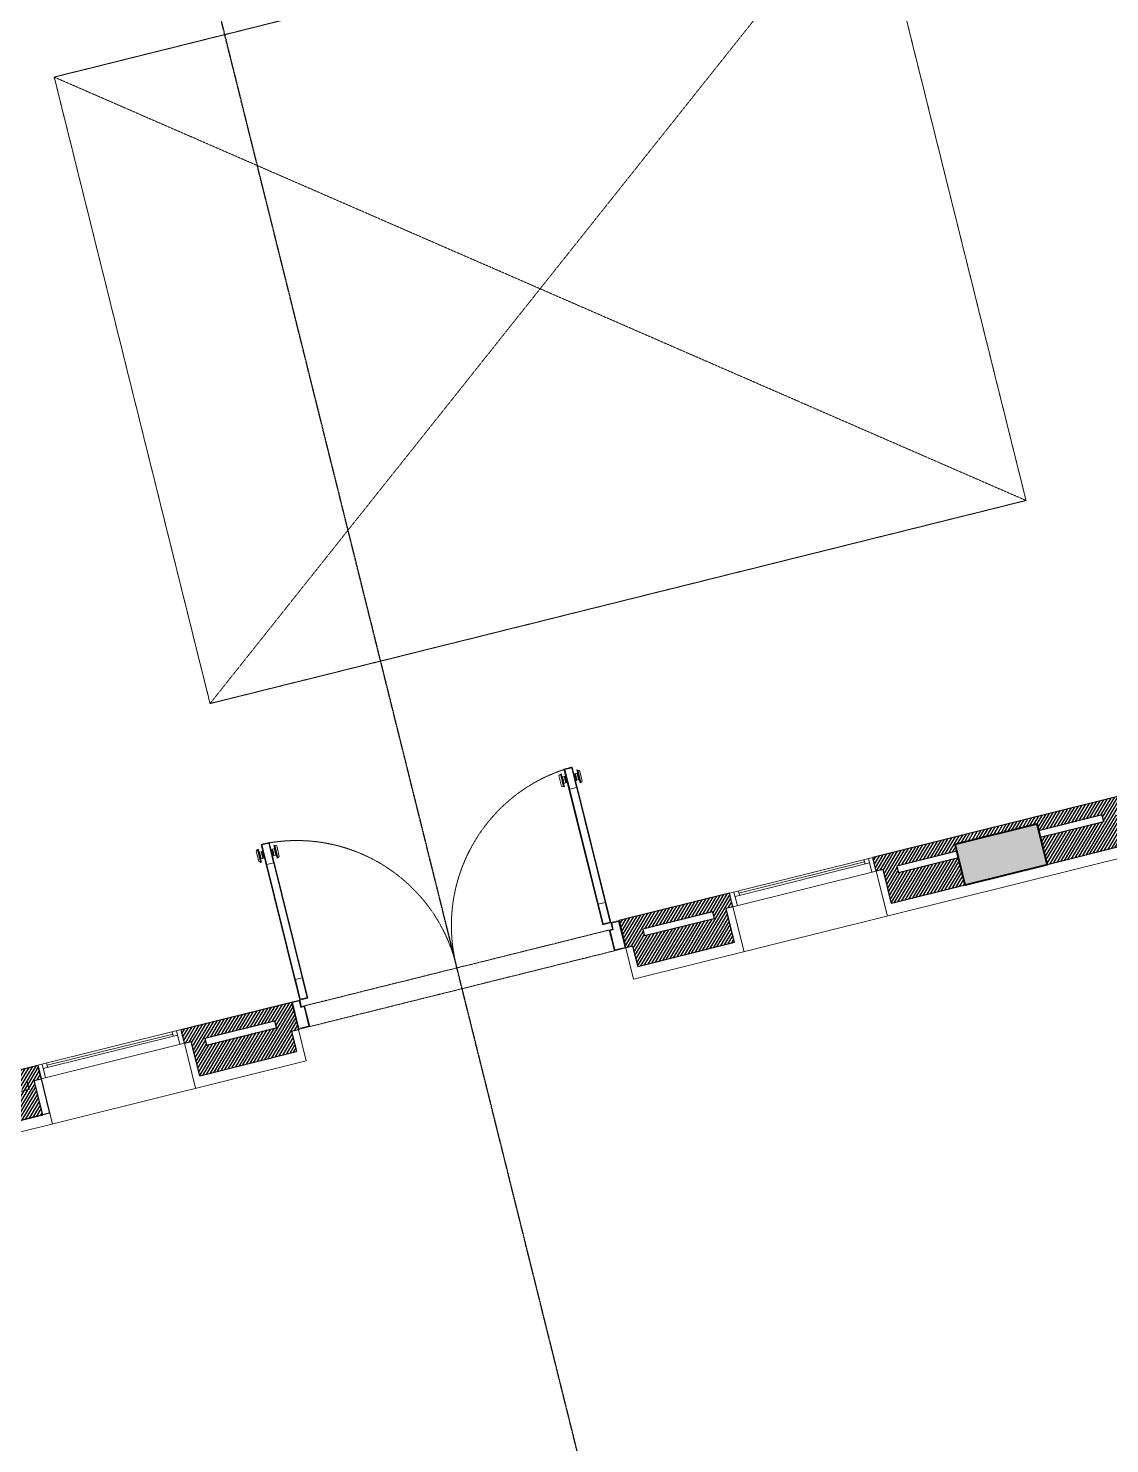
# Model space of a CAD drawing. Header units: inches. Extents: x -207898 to 3408902, y 497526 to 4632928.
# Drawn here: x 3377701 to 3385392, y 4590185 to 4600248 of the extents above; entities that cross this region are included whole.
import ezdxf

# ---------------------------------------------------------------- set-up
doc = ezdxf.new("R2010")
doc.units = ezdxf.units.IN
doc.header["$MEASUREMENT"] = 0
for name, pattern in [('xref grd floor$0$CENTER', [2, 1.25, -0.25, 0.25, -0.25]), ('xref grd floor$0$HIDDEN', [0.375, 0.25, -0.125]), ('xref grd floor$0$HIDDEN2', [0.1875, 0.125, -0.0625]), ('xref grd floor$0$XREF-V2-GF_COLS$0$XREF-V-COLS-GF$0$CENTER2', [1.125, 0.75, -0.125, 0.125, -0.125])]:
    doc.linetypes.add(name, pattern=pattern)
for name, color, linetype, lineweight in [('1', 1, 'Continuous', 50), ('xref grd floor$0$A-DOOR', 134, 'Continuous', 18), ('xref grd floor$0$A-FLOR-HIDN', 252, 'xref grd floor$0$HIDDEN', 0), ('xref grd floor$0$A-GLAZ', 134, 'Continuous', 18), ('xref grd floor$0$A-WALL-TILE', 8, 'Continuous', 9), ('xref grd floor$0$XREF-V2-GF_COLS$0$A-COLS', 5, 'Continuous', 40), ('xref grd floor$0$XREF-V2-GF_COLS$0$A-COLS-PATT', 253, 'Continuous', 20)]:
    doc.layers.add(name, color=color, linetype=linetype, lineweight=lineweight)
doc.layers.add('xref grd floor$0$A-WALL', color=7, linetype='Continuous')
doc.layers.add('xref grd floor$0$CQ Wall hatch_CHB', color=8, linetype='Continuous')
pattern_1 = [(45, (20869.716, 76050.643), (-13.258252, 13.258252), [])]

# ---------------------------------------------------------------- blocks, each defined once
blk = doc.blocks.new('*U60')
for p, q in [((-973, 1127.5), (-973, 1047.5)), ((-969, 1107.5), (-969, 1067.5)), ((-969, 1107.5), (-959, 1107.5)), ((-959, 1107.5), (-959, 1067.5)), ((-955, 1107.5), (-950, 1107.5)), ((-955, 1107.5), (-955, 1067.5)), ((-900, 1150), (-950, 1150)), ((-950, 1150), (-900, 1150)), ((-950, 200), (-950, 1150)), ((-904, 1146), (-946, 1146)), ((-946, 204), (-946, 1146)), ((-904, 1146), (-904, 204)), ((-900, 1150), (-900, 200)), ((-895, 1107.5), (-900, 1107.5)), ((-895, 1107.5), (-895, 1067.5)), ((-881, 1107.5), (-891, 1107.5)), ((-891, 1107.5), (-891, 1067.5)), ((-881, 1107.5), (-881, 1067.5)), ((-877, 1127.5), (-877, 1047.5)), ((877, 1127.5), (877, 1047.5)), ((881, 1107.5), (891, 1107.5)), ((881, 1107.5), (881, 1067.5)), ((891, 1107.5), (891, 1067.5)), ((895, 1107.5), (900, 1107.5)), ((895, 1107.5), (895, 1067.5)), ((900, 1150), (950, 1150)), ((950, 1150), (900, 1150)), ((900, 1150), (900, 200)), ((904, 1146), (946, 1146)), ((904, 1146), (904, 204)), ((946, 204), (946, 1146)), ((950, 200), (950, 1150)), ((955, 1107.5), (950, 1107.5)), ((955, 1107.5), (955, 1067.5)), ((959, 1107.5), (959, 1067.5)), ((969, 1107.5), (959, 1107.5)), ((969, 1107.5), (969, 1067.5)), ((973, 1127.5), (973, 1047.5)), ((-969, 1067.5), (-959, 1067.5)), ((-955, 1067.5), (-950, 1067.5)), ((-904, 1026), (-946, 1026)), ((-895, 1067.5), (-900, 1067.5)), ((-881, 1067.5), (-891, 1067.5)), ((881, 1067.5), (891, 1067.5)), ((895, 1067.5), (900, 1067.5)), ((904, 1026), (946, 1026)), ((955, 1067.5), (950, 1067.5)), ((969, 1067.5), (959, 1067.5)), ((-900, 200), (-950, 200)), ((900, 200), (950, 200))]:
    blk.add_line(p, q)
at = {"color": 253, "linetype": 'xref grd floor$0$HIDDEN2'}
for p, q in [((930, 160), (-930, 160)), ((-930, 33.3), (930, 33.3))]:
    blk.add_line(p, q, dxfattribs=at)
for points in [[(-988, 1119.5), (-988, 1055.5)], [(-978, 1125.7), (-978, 1049.3)], [(-872, 1125.7), (-872, 1049.3)], [(-862, 1119.5), (-862, 1055.5)], [(862, 1119.5), (862, 1055.5)], [(872, 1125.7), (872, 1049.3)], [(978, 1125.7), (978, 1049.3)], [(988, 1119.5), (988, 1055.5)]]:
    blk.add_lwpolyline(points)
for points in [[(-973, 1127.5), (-973, 1047.5, -2.191511)], [(-877, 1127.5), (-877, 1047.5, 2.191511)], [(877, 1127.5), (877, 1047.5, -2.191511)], [(973, 1127.5), (973, 1047.5, 2.191511)]]:
    blk.add_lwpolyline(points, format="xyb")
at = {"flags": 128}
for points in [[(-946, 1026), (-904, 1026), (-904, 1146), (-946, 1146)], [(946, 1026), (904, 1026), (904, 1146), (946, 1146)], [(-946, 204), (-904, 204), (-904, 324), (-946, 324)], [(946, 204), (904, 204), (904, 324), (946, 324)]]:
    blk.add_lwpolyline(points, close=True, dxfattribs=at)
for points in [[(-1000, 200), (-950, 200), (-950, 160), (-930, 160), (-930, 33.3), (-1000, 33.3)], [(-996, 196), (-954, 196), (-954, 156), (-934, 156), (-934, 37.3), (-996, 37.3)], [(1000, 200), (950, 200), (950, 160), (930, 160), (930, 33.3), (1000, 33.3)], [(996, 196), (954, 196), (954, 156), (934, 156), (934, 37.3), (996, 37.3)]]:
    blk.add_lwpolyline(points, close=True)
for centre, start, end in [((-961.3, 1087.5), 106.2602, 129.79182), ((-888.7, 1087.5), 50.20818, 73.7398), ((888.7, 1087.5), 106.2602, 129.79182), ((961.3, 1087.5), 50.20818, 73.7398), ((-961.3, 1087.5), 230.20818, 253.7398), ((-888.7, 1087.5), 286.2602, 309.79182), ((888.7, 1087.5), 230.20818, 253.7398), ((961.3, 1087.5), 286.2602, 309.79182)]:
    blk.add_arc(centre, 41.7, start, end)
at = {"linetype": 'xref grd floor$0$CENTER', "ltscale": 0.4}
for centre, start, end in [((-974.7, 175.5), 359.08974, 88.54789), ((974.7, 175.5), 91.45211, 180.91026)]:
    blk.add_arc(centre, 974.8, start, end, dxfattribs=at)
blk = doc.blocks.new('xref grd floor$0$XREF-V2-GF_COLS')
at = {"layer": 'xref grd floor$0$XREF-V2-GF_COLS$0$A-COLS-PATT'}
h = blk.add_hatch(color=256, dxfattribs=at)
h.paths.add_polyline_path([(277495, 487100), (277299, 487890), (277493, 487938), (277689, 487149)])
h.paths.add_polyline_path([(278370, 481927), (278297, 482218), (278880, 482363), (278952, 482072)])
h.paths.add_polyline_path([(275575, 481231), (275503, 481523), (276085, 481667), (276157, 481376)])
h.paths.add_polyline_path([(264160, 482463), (264353, 481687), (264547, 481735), (264354, 482511)])
h.paths.add_polyline_path([(267836, 479615), (267909, 479324), (268491, 479469), (268419, 479760)])
h.paths.add_polyline_path([(265114, 478629), (265042, 478920), (265624, 479065), (265696, 478774)])
h.paths.add_polyline_path([(265854, 477102), (265078, 476909), (265018, 477152), (265794, 477345)])
at = {"layer": 'Defpoints', "linetype": 'xref grd floor$0$XREF-V2-GF_COLS$0$XREF-V-COLS-GF$0$CENTER2'}
blk.add_line((273204, 475645), (264392, 511061), dxfattribs=at)
at = {"layer": 'xref grd floor$0$XREF-V2-GF_COLS$0$A-COLS'}
blk.add_lwpolyline([(275503, 481523), (276085, 481667), (276157, 481376), (275575, 481231)], close=True, dxfattribs=at)
blk.add_lwpolyline([(275503, 481523), (276085, 481667), (276157, 481376), (275575, 481231)], close=True, dxfattribs=at)
blk = doc.blocks.new('xref grd floor$0$stonecladding')
at = {"layer": 'xref grd floor$0$A-WALL-TILE'}
for p, q in [((23000, 17256, 0), (17500, 17256, 0)), ((30900, 17256, 0), (25400, 17256, 0))]:
    blk.add_line(p, q, dxfattribs=at)
blk = doc.blocks.new('mak ground floor plan')
at = {"layer": 'xref grd floor$0$CQ Wall hatch_CHB'}
h = blk.add_hatch(dxfattribs=at)
h.set_pattern_fill('ANSI31,_O', color=8, scale=150)
h.set_pattern_definition(pattern_1)
edge = h.paths.add_edge_path()
edge.add_arc((41522, 96498), 3285, 203.9566, 210.1899, ccw=False)
edge.add_arc((42346, 96865), 4187, 196.012, 203.9593, ccw=False)
edge.add_arc((42523, 96959), 4383, 185.5107, 196.557, ccw=False)
edge.add_line((38160, 96538), (38140, 96538))
edge.add_line((38140, 96538), (38140, 96538))
edge.add_line((38140, 96538), (37940, 96538))
edge.add_line((37940, 96538), (37940, 93686))
edge.add_line((37940, 93686), (38540, 93686))
edge.add_line((38540, 93686), (38540, 93636))
edge.add_line((38540, 93636), (39055, 93636))
edge.add_line((39055, 93636), (39055, 93586))
edge.add_line((39055, 93586), (38540, 93586))
edge.add_line((38540, 93586), (38540, 93386))
edge.add_line((38540, 93386), (39105, 93386))
edge.add_line((39105, 93386), (39105, 93636))
edge.add_line((39105, 93636), (39155, 93636))
edge.add_line((39155, 93636), (40255, 93636))
edge.add_line((40255, 93636), (40255, 93386))
edge.add_line((40255, 93386), (40820, 93386))
edge.add_line((40820, 93386), (40820, 93586))
edge.add_line((40820, 93586), (40355, 93586))
edge.add_line((40355, 93586), (40355, 93636))
edge.add_line((40355, 93636), (40820, 93636))
edge.add_line((40820, 93636), (40820, 93686))
edge.add_line((40820, 93686), (41420, 93686))
edge.add_line((41420, 93686), (41420, 93636))
edge.add_line((41420, 93636), (41860, 93636))
edge.add_line((41860, 93636), (41860, 93586))
edge.add_line((41860, 93586), (41420, 93586))
edge.add_line((41420, 93586), (41420, 93386))
edge.add_line((41420, 93386), (41960, 93386))
edge.add_line((41960, 93386), (41960, 93636))
edge.add_line((41960, 93636), (42010, 93636))
edge.add_line((42010, 93636), (42010, 93736))
edge.add_line((42010, 93736), (41960, 93736))
edge.add_line((41960, 93736), (40346, 93736))
edge.add_arc((40352, 95423), 1687, 268.6096, 269.7759, ccw=False)
edge.add_arc((40294, 95194), 1457, 246.8372, 270.668, ccw=False)
edge.add_arc((40554, 95724), 2047, 241.786, 245.9845, ccw=False)
edge.add_arc((40352, 95423), 1687, 229.2996, 242.996, ccw=False)
edge.add_arc((40554, 95724), 2047, 218.1129, 230.5096, ccw=False)
edge.add_arc((40910, 96072), 2542, 208.8137, 219.3229, ccw=False)
edge = h.paths.add_edge_path(flags=16)
edge.add_arc((40616, 95772), 2321, 220.8838, 238.5146)
edge.add_arc((40431, 95503), 1996, 239.007, 242.2697)
edge.add_line((39503, 93736), (38140, 93736))
edge.add_line((38140, 93736), (38140, 95618))
edge.add_arc((42080, 96772), 4106, 196.3219, 209.0139)
edge.add_arc((41225, 96309), 3134, 209.2012, 221.0241)
h = blk.add_hatch(dxfattribs=at)
h.set_pattern_fill('ANSI31,_O', color=8, scale=150)
h.set_pattern_definition(pattern_1)
h.paths.add_polyline_path([(43820, 93736), (43110, 93736), (43060, 93736), (43060, 93636), (43110, 93636), (43110, 93386), (43820, 93386), (43820, 93536), (43870, 93536), (43870, 93736)])
h.paths.add_polyline_path([(43210, 93586), (43210, 93636), (43720, 93636), (43720, 93586)], flags=16)
h = blk.add_hatch(dxfattribs=at)
h.set_pattern_fill('ANSI31,_O', color=8, scale=150)
h.set_pattern_definition(pattern_1)
h.paths.add_polyline_path([(47030, 93736), (46320, 93736), (46270, 93736), (46270, 93536), (46320, 93536), (46320, 93386), (47030, 93386), (47030, 93636), (47080, 93636), (47080, 93736)])
h.paths.add_polyline_path([(46930, 93636), (46930, 93586), (46420, 93586), (46420, 93636)], flags=16)
h = blk.add_hatch(dxfattribs=at)
h.set_pattern_fill('ANSI31,_O', color=8, scale=150)
h.set_pattern_definition(pattern_1)
h.paths.add_polyline_path([(49885, 93737), (48180, 93736), (48130, 93736), (48130, 93636), (48180, 93636), (48180, 93386), (48720, 93386), (48720, 93586), (48280, 93586), (48280, 93636), (48720, 93636), (48720, 93686), (49320, 93686), (49320, 93636), (49785, 93636), (49785, 93586), (49320, 93586), (49320, 93386), (49885, 93386), (49885, 93636), (49935, 93636), (49935, 93736)])
at = {"layer": 'xref grd floor$0$A-FLOR-HIDN', "color": 1, "linetype": 'xref grd floor$0$HIDDEN'}
for p, q in [((49800, 100526), (43820, 95936)), ((49800, 95936), (43820, 100526)), ((49800, 100526), (43820, 95936)), ((49800, 95936), (43820, 100526)), ((49800, 100526), (43820, 95936)), ((49800, 95936), (43820, 100526))]:
    blk.add_line(p, q, dxfattribs=at)
blk.add_lwpolyline([(49800, 95936), (43820, 95936), (43820, 100526), (49800, 100526)], close=True, dxfattribs=at)
blk.add_lwpolyline([(49800, 95936), (43820, 95936), (43820, 100526), (49800, 100526)], close=True, dxfattribs=at)
blk.add_lwpolyline([(49800, 95936), (43820, 95936), (43820, 100526), (49800, 100526)], close=True, dxfattribs=at)
at = {"layer": 'xref grd floor$0$A-GLAZ'}
for p, q in [((42010, 93736, 0), (43060, 93736, 0)), ((42010, 93736, 0), (43060, 93736, 0)), ((42010, 93736, 0), (43060, 93736, 0)), ((42042, 93736, 0), (42042, 93636, 0)), ((42042, 93736, 0), (42042, 93636, 0)), ((42042, 93736, 0), (42042, 93636, 0)), ((42042, 93704, 0), (43027, 93704, 0)), ((42042, 93704, 0), (43027, 93704, 0)), ((42042, 93704, 0), (43027, 93704, 0)), ((42075, 93736, 0), (42075, 93704, 0)), ((42075, 93736, 0), (42075, 93704, 0)), ((42075, 93736, 0), (42075, 93704, 0)), ((42075, 93720, 0), (42995, 93720, 0)), ((42075, 93720, 0), (42995, 93720, 0)), ((42075, 93720, 0), (42995, 93720, 0)), ((42995, 93736, 0), (42995, 93704, 0)), ((42995, 93736, 0), (42995, 93704, 0)), ((42995, 93736, 0), (42995, 93704, 0)), ((43027, 93736, 0), (43027, 93636, 0)), ((43027, 93736, 0), (43027, 93636, 0)), ((43027, 93736, 0), (43027, 93636, 0)), ((48130, 93736, 0), (47080, 93736, 0)), ((48130, 93736, 0), (47080, 93736, 0)), ((48130, 93736, 0), (47080, 93736, 0)), ((47112, 93736, 0), (47112, 93636, 0)), ((47112, 93736, 0), (47112, 93636, 0)), ((47112, 93736, 0), (47112, 93636, 0)), ((48097, 93704, 0), (47112, 93704, 0)), ((48097, 93704, 0), (47112, 93704, 0)), ((48097, 93704, 0), (47112, 93704, 0)), ((47145, 93736, 0), (47145, 93704, 0)), ((47145, 93736, 0), (47145, 93704, 0)), ((47145, 93736, 0), (47145, 93704, 0)), ((48065, 93720, 0), (47145, 93720, 0)), ((48065, 93720, 0), (47145, 93720, 0)), ((48065, 93720, 0), (47145, 93720, 0)), ((48065, 93736, 0), (48065, 93704, 0)), ((48065, 93736, 0), (48065, 93704, 0)), ((48065, 93736, 0), (48065, 93704, 0)), ((48097, 93736, 0), (48097, 93636, 0)), ((48097, 93736, 0), (48097, 93636, 0)), ((48097, 93736, 0), (48097, 93636, 0)), ((42010, 93636, 0), (43060, 93636, 0)), ((42010, 93636, 0), (43060, 93636, 0)), ((42010, 93636, 0), (43060, 93636, 0)), ((48130, 93636, 0), (47080, 93636, 0)), ((48130, 93636, 0), (47080, 93636, 0)), ((48130, 93636, 0), (47080, 93636, 0))]:
    blk.add_line(p, q, dxfattribs=at)
at = {"layer": 'xref grd floor$0$A-WALL'}
for p, q in [((40345, 93736, 0), (42010, 93736)), ((40345, 93736, 0), (42010, 93736)), ((40345, 93736, 0), (42010, 93736)), ((42010, 93636, 0), (42010, 93736, 0)), ((42010, 93636, 0), (42010, 93736, 0)), ((42010, 93636, 0), (42010, 93736, 0)), ((43060, 93736, 0), (43870, 93736)), ((43060, 93636, 0), (43060, 93736, 0)), ((43060, 93736, 0), (43870, 93736)), ((43060, 93636, 0), (43060, 93736, 0)), ((43060, 93736, 0), (43870, 93736)), ((43060, 93636, 0), (43060, 93736, 0)), ((43870, 93736), (43870, 93536)), ((43870, 93736), (43870, 93536)), ((43870, 93736), (43870, 93536)), ((47080, 93736, 0), (46270, 93736)), ((46270, 93736), (46270, 93536)), ((47080, 93736, 0), (46270, 93736)), ((46270, 93736), (46270, 93536)), ((47080, 93736, 0), (46270, 93736)), ((46270, 93736), (46270, 93536)), ((47080, 93636, 0), (47080, 93736, 0)), ((47080, 93636, 0), (47080, 93736, 0)), ((47080, 93636, 0), (47080, 93736, 0)), ((49935, 93736), (48130, 93736, 0)), ((48130, 93636, 0), (48130, 93736, 0)), ((49935, 93736), (48130, 93736, 0)), ((48130, 93636, 0), (48130, 93736, 0)), ((49935, 93736), (48130, 93736, 0)), ((48130, 93636, 0), (48130, 93736, 0)), ((41960, 93636, 0), (42010, 93636, 0)), ((41960, 93386, 0), (41960, 93636, 0)), ((41960, 93636, 0), (42010, 93636, 0)), ((41960, 93386, 0), (41960, 93636, 0)), ((41960, 93636, 0), (42010, 93636, 0)), ((41960, 93386, 0), (41960, 93636, 0)), ((43060, 93636, 0), (43110, 93636)), ((43060, 93636, 0), (43110, 93636)), ((43060, 93636, 0), (43110, 93636)), ((43110, 93386, 0), (43110, 93636, 0)), ((43110, 93386, 0), (43110, 93636, 0)), ((43110, 93386, 0), (43110, 93636, 0)), ((47080, 93636, 0), (47030, 93636)), ((47030, 93386, 0), (47030, 93636, 0)), ((47080, 93636, 0), (47030, 93636)), ((47030, 93386, 0), (47030, 93636, 0)), ((47080, 93636, 0), (47030, 93636)), ((47030, 93386, 0), (47030, 93636, 0)), ((48180, 93636, 0), (48130, 93636, 0)), ((48180, 93636, 0), (48130, 93636, 0)), ((48180, 93636, 0), (48130, 93636, 0)), ((48180, 93386, 0), (48180, 93636, 0)), ((48180, 93386, 0), (48180, 93636, 0)), ((48180, 93386, 0), (48180, 93636, 0)), ((43820, 93536), (43870, 93536)), ((43820, 93536), (43820, 93386)), ((43820, 93536), (43870, 93536)), ((43820, 93536), (43820, 93386)), ((43820, 93536), (43870, 93536)), ((43820, 93536), (43820, 93386)), ((46320, 93536), (46270, 93536)), ((46320, 93536), (46270, 93536)), ((46320, 93536), (46270, 93536)), ((46320, 93536), (46320, 93386)), ((46320, 93536), (46320, 93386)), ((46320, 93536), (46320, 93386)), ((41420, 93386, 0), (41960, 93386, 0)), ((41420, 93386, 0), (41960, 93386, 0)), ((41420, 93386, 0), (41960, 93386, 0)), ((43110, 93386, 0), (43820, 93386, 0)), ((43110, 93386, 0), (43820, 93386, 0)), ((43110, 93386, 0), (43820, 93386, 0)), ((47030, 93386, 0), (46320, 93386, 0)), ((47030, 93386, 0), (46320, 93386, 0)), ((47030, 93386, 0), (46320, 93386, 0)), ((48720, 93386, 0), (48180, 93386, 0)), ((48720, 93386, 0), (48180, 93386, 0)), ((48720, 93386, 0), (48180, 93386, 0)), ((49885, 93386, 0), (49320, 93386, 0)), ((49885, 93386, 0), (49320, 93386, 0)), ((49885, 93386, 0), (49320, 93386, 0))]:
    blk.add_line(p, q, dxfattribs=at)
at = {"layer": 'xref grd floor$0$A-WALL', "color": 1}
for p, q in [((43210, 93636, 0), (43720, 93636, 0)), ((43210, 93636, 0), (43210, 93586, 0)), ((43210, 93636, 0), (43720, 93636, 0)), ((43210, 93636, 0), (43210, 93586, 0)), ((43210, 93636, 0), (43720, 93636, 0)), ((43210, 93636, 0), (43210, 93586, 0)), ((43720, 93636), (43720, 93586)), ((43720, 93636), (43720, 93586)), ((43720, 93636), (43720, 93586)), ((46930, 93636, 0), (46420, 93636, 0)), ((46420, 93636), (46420, 93586)), ((46930, 93636, 0), (46420, 93636, 0)), ((46420, 93636), (46420, 93586)), ((46930, 93636, 0), (46420, 93636, 0)), ((46420, 93636), (46420, 93586)), ((46930, 93636, 0), (46930, 93586, 0)), ((46930, 93636, 0), (46930, 93586, 0)), ((46930, 93636, 0), (46930, 93586, 0)), ((48720, 93636, 0), (48280, 93636, 0)), ((48280, 93636, 0), (48280, 93586, 0)), ((48720, 93636, 0), (48280, 93636, 0)), ((48280, 93636, 0), (48280, 93586, 0)), ((48720, 93636, 0), (48280, 93636, 0)), ((48280, 93636, 0), (48280, 93586, 0)), ((49785, 93636, 0), (49320, 93636, 0)), ((49785, 93636, 0), (49320, 93636, 0)), ((49785, 93636, 0), (49320, 93636, 0)), ((49785, 93586), (49785, 93636)), ((49785, 93586), (49785, 93636)), ((49785, 93586), (49785, 93636)), ((43210, 93586, 0), (43720, 93586, 0)), ((43210, 93586, 0), (43720, 93586, 0)), ((43210, 93586, 0), (43720, 93586, 0)), ((46930, 93586, 0), (46420, 93586, 0)), ((46930, 93586, 0), (46420, 93586, 0)), ((46930, 93586, 0), (46420, 93586, 0)), ((48720, 93586, 0), (48280, 93586, 0)), ((48720, 93586, 0), (48280, 93586, 0)), ((48720, 93586, 0), (48280, 93586, 0)), ((49785, 93586, 0), (49320, 93586, 0)), ((49785, 93586, 0), (49320, 93586, 0)), ((49785, 93586, 0), (49320, 93586, 0))]:
    blk.add_line(p, q, dxfattribs=at)
at = {"layer": 'xref grd floor$0$A-WALL-TILE'}
for p, q in [((42010, 93636, 0), (42010, 93306, 0)), ((42010, 93636, 0), (42010, 93306, 0)), ((42010, 93636, 0), (42010, 93306, 0)), ((43060, 93636, 0), (43060, 93306, 0)), ((43060, 93636, 0), (43060, 93306, 0)), ((43060, 93636, 0), (43060, 93306, 0)), ((47080, 93636, 0), (47080, 93306, 0)), ((47080, 93636, 0), (47080, 93306, 0)), ((47080, 93636, 0), (47080, 93306, 0)), ((48130, 93636, 0), (48130, 93306, 0)), ((48130, 93636, 0), (48130, 93306, 0)), ((48130, 93636, 0), (48130, 93306, 0)), ((43870, 93536), (43870, 93306)), ((43870, 93536), (43870, 93306)), ((43870, 93536), (43870, 93306)), ((46270, 93536), (46270, 93306)), ((46270, 93536), (46270, 93306)), ((46270, 93536), (46270, 93306))]:
    blk.add_line(p, q, dxfattribs=at)
at = {"layer": 'xref grd floor$0$CQ Wall hatch_CHB', "color": 8}
for points in [[(40346, 93736), (42010, 93736), (42010, 93386), (41420, 93386)], [(41420, 93586), (41910, 93586), (41910, 93636)]]:
    blk.add_lwpolyline(points, dxfattribs=at)
at = {"rotation": 346.0285767170143}
blk.add_blockref('xref grd floor$0$XREF-V2-GF_COLS', (-334890, -307074, 0), dxfattribs=at)
blk.add_blockref('xref grd floor$0$XREF-V2-GF_COLS', (-334890, -307074, 0), dxfattribs=at)
blk.add_blockref('xref grd floor$0$XREF-V2-GF_COLS', (-334890, -307074, 0), dxfattribs=at)
at = {"layer": 'xref grd floor$0$A-DOOR', "xscale": -1.200000000000536, "yscale": 1.200000000000535, "zscale": 1.200000000000535, "rotation": 359.9999999999999}
blk.add_blockref('*U60', (45070, 93496), dxfattribs=at)
blk.add_blockref('*U60', (45070, 93496), dxfattribs=at)
blk.add_blockref('*U60', (45070, 93496), dxfattribs=at)
at = {"layer": 'xref grd floor$0$A-WALL'}
blk.add_blockref('xref grd floor$0$stonecladding', (20870, 76051), dxfattribs=at)
blk.add_blockref('xref grd floor$0$stonecladding', (20870, 76051), dxfattribs=at)
blk.add_blockref('xref grd floor$0$stonecladding', (20870, 76051), dxfattribs=at)

msp = doc.modelspace()

# ---------------------------------------------------------------- block references
at = {"layer": '1', "rotation": 13.97142328298569}
msp.add_blockref('mak ground floor plan', (3359632.6, 4491769.8, 0), dxfattribs=at)

doc.saveas('drawing.dxf')
